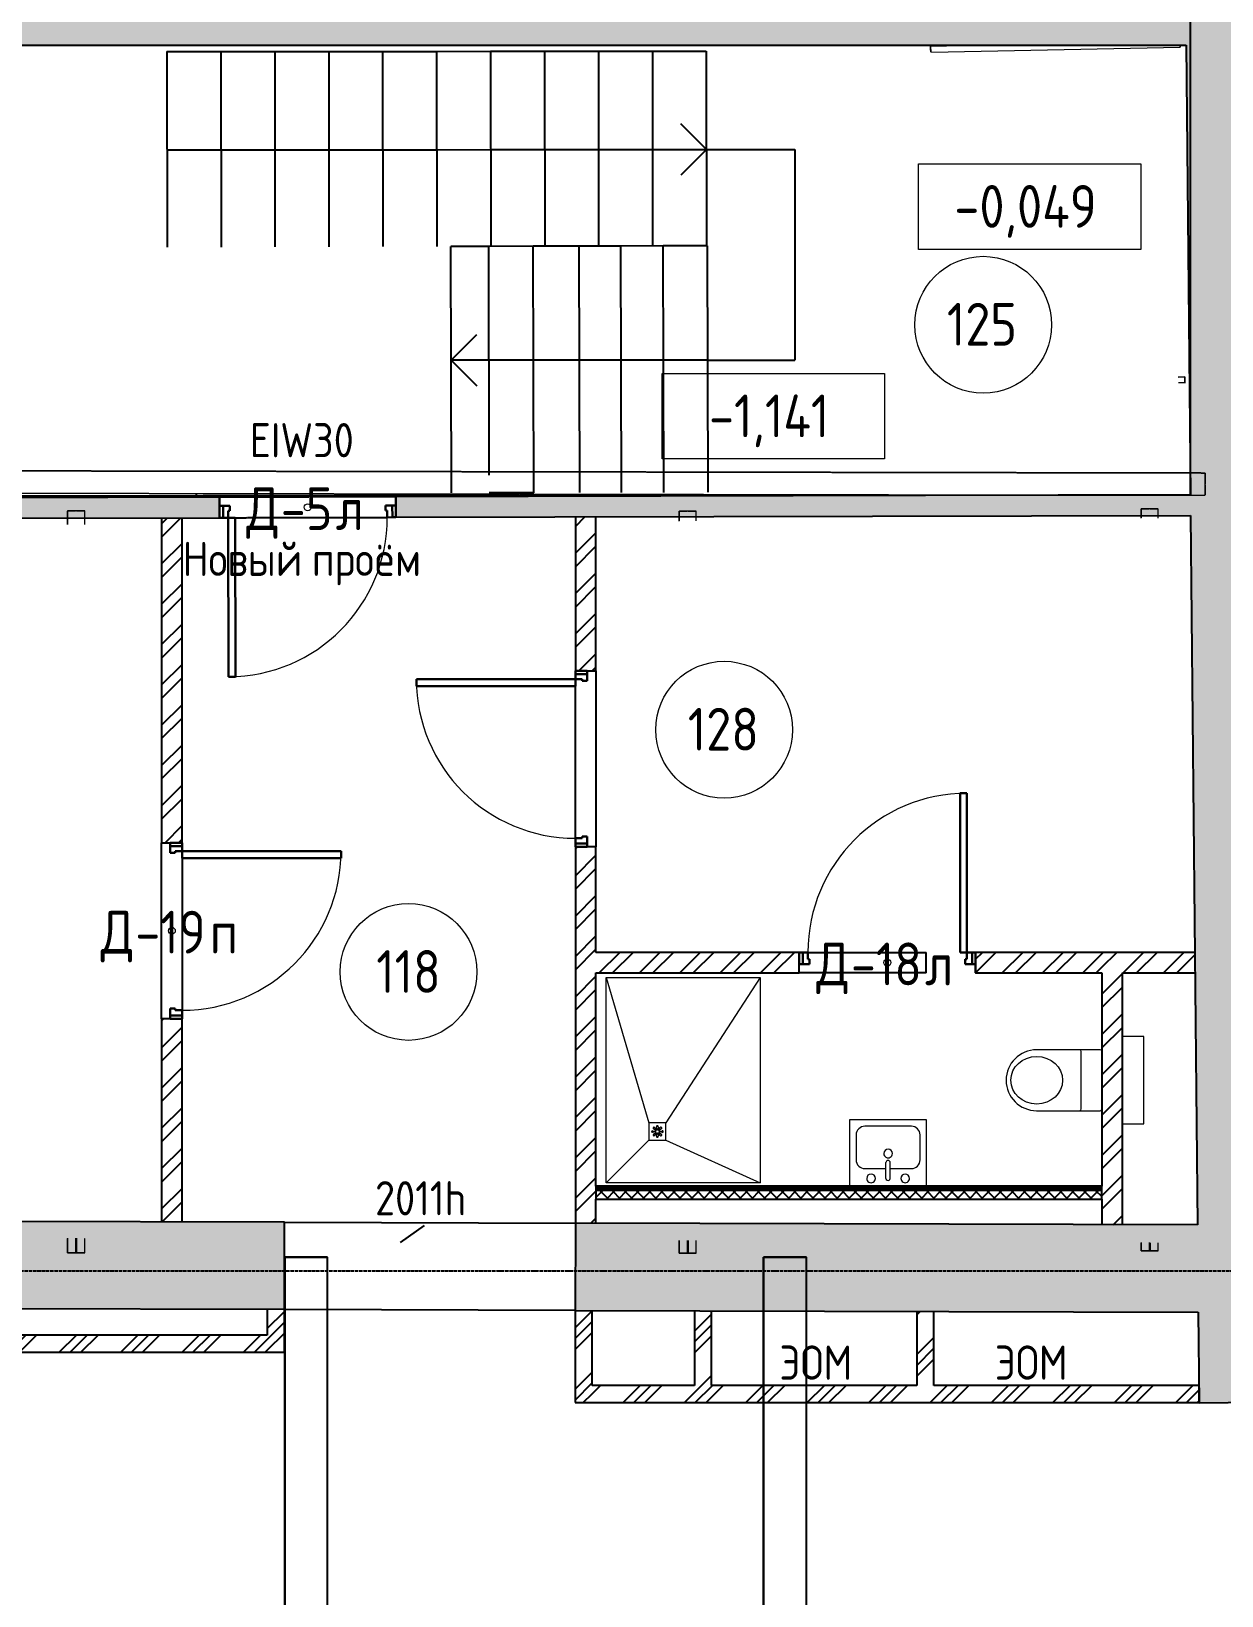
# Model space of a CAD drawing. Header units: millimetres. Extents: x -129048 to 476301, y -5853 to 215316.
# Drawn here: x 31950 to 38913, y 11356 to 20505 of the extents above; entities that cross this region are included whole.
import ezdxf

# ---------------------------------------------------------------- set-up
doc = ezdxf.new("R2010")
doc.units = ezdxf.units.MM
for name, pattern in [('ADSK_Линия сетки', [25, 20, -2.5, 0, -2.5]), ('ADSK_Сверху', [4.5, 3, -1.5]), ('ADSK_Снесено', [4.5, 3, -1.5])]:
    doc.linetypes.add(name, pattern=pattern)
for name, color, linetype, lineweight in [('Аннотация', 7, 'Continuous', 9), ('Двери', 251, 'Continuous', 18), ('Каркас', 7, 'Continuous', 18), ('Лестницы', 7, 'Continuous', 18), ('Марки дверей', 7, 'Continuous', 20), ('Марки помещений', 7, 'Continuous', 20), ('Отметки', 7, 'Continuous', 9), ('Сантехника', 251, 'Continuous', 18), ('Сантехническое оборудование', 251, 'Continuous', 9), ('Стрелки вверх', 7, 'Continuous', 18)]:
    doc.layers.add(name, color=color, linetype=linetype, lineweight=lineweight)
for name, color, linetype, lineweight, true_color in [('Линии', 7, 'Continuous', 9, 0x00a600), ('Обобщенные модели', 5, 'Continuous', 18, 0x0000ff), ('Стены внутренние', 5, 'Continuous', 18, 0x0000ff), ('Стены наружные', 1, 'ADSK_Снесено', 18, 0xff0000), ('Стены штриховка', 5, 'Continuous', 18, 0x0000ff)]:
    doc.layers.add(name, color=color, linetype=linetype, lineweight=lineweight, true_color=true_color)
doc.styles.add('GOST Common_1', font='GOST Common_0.ttf', dxfattribs={"width": 0.9, "height": 200})
doc.styles.add('GOST Common_2', font='GOST Common_0.ttf', dxfattribs={"width": 0.9, "height": 250})
pattern_1 = [(45, (0, 0), (-179.6051, 179.6051), []), (45, (63.5, 0), (0, 359.2102), []), (45, (-63.5, 0), (0, 359.2102), [])]
pattern_2 = [(45, (0, 0), (-117.8655, 117.8655), []), (45, (78.58, 0), (-117.8655, 117.8655), [])]

# ---------------------------------------------------------------- blocks, each defined once
blk = doc.blocks.new('Типовая двутавровая балка _АСТО 20-93_ Балки - 100х200мм-V3-01 План 1-го этажа маркировочный')
at = {"layer": 'Каркас', "color": 253, "linetype": 'ADSK_Сверху', "true_color": 0xaaaaaa}
for p, q in [((-2169.5, 50), (-2169.5, -50)), ((-2169.5, 50), (-2083.6, 50)), ((-2083.6, 3), (-2169.5, 3)), ((2089.5, 50), (2169.5, 50)), ((2169.5, -50), (2169.5, 50)), ((-2083.6, -3), (-2169.5, -3)), ((-2169.5, -50), (-2083.6, -50)), ((2090.1, -50), (2169.5, -50))]:
    blk.add_line(p, q, dxfattribs=at)
at = {"layer": 'Каркас', "color": 9, "linetype": 'ADSK_Сверху', "true_color": 0xb9b9b9}
for p, q in [((-2169.5, 3.4), (-2169.5, 50)), ((-2169.5, 50), (-2083.6, 50)), ((-2169.5, -50), (-2169.5, -3.4)), ((-2169.5, -50), (-2083.6, -50))]:
    blk.add_line(p, q, dxfattribs=at)
at = {"layer": 'Каркас', "color": 253, "linetype": 'ADSK_Сверху', "true_color": 0xb2b2b2}
for p, q in [((-2169.5, 50), (-2169.5, 15)), ((-2169.5, 15), (-2169.5, 50)), ((-2083.6, 50), (-2169.5, 50)), ((-2169.5, 50), (-2083.6, 50)), ((-2169.5, 3), (-2169.5, 15)), ((-2169.5, 3), (-2169.5, 15)), ((-2169.5, -3), (-2169.5, 3)), ((2169.5, 50), (2089.5, 50)), ((2169.5, 50), (2169.5, 15)), ((2169.5, 15), (2169.5, 3)), ((-2169.5, -15), (-2169.5, -3)), ((-2169.5, -15), (-2169.5, -3)), ((-2169.5, -50), (-2169.5, -15)), ((-2169.5, -15), (-2169.5, -50)), ((-2169.5, -50), (-2083.6, -50)), ((-2169.5, -50), (-2083.6, -50)), ((2090.1, -50), (2169.5, -50)), ((2169.5, -3), (2169.5, -15)), ((2169.5, -15), (2169.5, -50))]:
    blk.add_line(p, q, dxfattribs=at)
blk = doc.blocks.new('Типовая двутавровая балка _АСТО 20-93_ Балки - 100х200мм-V4-01 План 1-го этажа маркировочный')
at = {"layer": 'Каркас', "color": 253, "linetype": 'ADSK_Сверху', "true_color": 0xaaaaaa}
for p, q in [((-2169.5, 50), (-2169.5, -50)), ((-2169.5, 50), (-2096, 50)), ((-2096.2, 3), (-2169.5, 3)), ((2111.8, 50), (2169.5, 50)), ((2169.5, -50), (2169.5, 50)), ((-2096.2, -3), (-2169.5, -3)), ((-2169.5, -50), (-2096.4, -50)), ((2112.4, -50), (2169.5, -50))]:
    blk.add_line(p, q, dxfattribs=at)
at = {"layer": 'Каркас', "color": 9, "linetype": 'ADSK_Сверху', "true_color": 0xb9b9b9}
for p, q in [((-2169.5, 3.4), (-2169.5, 50)), ((-2169.5, 50), (-2096, 50)), ((-2169.5, -50), (-2169.5, -3.4)), ((-2169.5, -50), (-2096.4, -50))]:
    blk.add_line(p, q, dxfattribs=at)
at = {"layer": 'Каркас', "color": 253, "linetype": 'ADSK_Сверху', "true_color": 0xb2b2b2}
for p, q in [((-2169.5, 50), (-2169.5, 15)), ((-2169.5, 15), (-2169.5, 50)), ((-2096, 50), (-2169.5, 50)), ((-2169.5, 50), (-2096, 50)), ((-2169.5, 3), (-2169.5, 15)), ((-2169.5, 3), (-2169.5, 15)), ((-2169.5, -3), (-2169.5, 3)), ((2169.5, 50), (2111.8, 50)), ((2169.5, 50), (2169.5, 15)), ((2169.5, 15), (2169.5, 3)), ((-2169.5, -15), (-2169.5, -3)), ((-2169.5, -15), (-2169.5, -3)), ((-2169.5, -50), (-2169.5, -15)), ((-2169.5, -15), (-2169.5, -50)), ((-2169.5, -50), (-2096.4, -50)), ((-2169.5, -50), (-2096.4, -50)), ((2112.4, -50), (2169.5, -50)), ((2169.5, -3), (2169.5, -15)), ((2169.5, -15), (2169.5, -50))]:
    blk.add_line(p, q, dxfattribs=at)
blk = doc.blocks.new('Типовая двутавровая балка _АСТО 20-93_ Балки - 100х200мм-V5-01 План 1-го этажа маркировочный')
at = {"layer": 'Каркас', "color": 253, "linetype": 'ADSK_Сверху', "true_color": 0xaaaaaa}
for p, q in [((-2169.5, 50), (-2169.5, -50)), ((-2169.5, 50), (-2121.1, 50)), ((-2121.3, 3), (-2169.5, 3)), ((2114.9, 50), (2169.5, 50)), ((2169.5, -50), (2169.5, 50)), ((-2121.4, -3), (-2169.5, -3)), ((-2169.5, -50), (-2121.6, -50)), ((2115.5, -50), (2169.5, -50))]:
    blk.add_line(p, q, dxfattribs=at)
at = {"layer": 'Каркас', "color": 9, "linetype": 'ADSK_Сверху', "true_color": 0xb9b9b9}
for p, q in [((-2169.5, 3.4), (-2169.5, 50)), ((-2169.5, 50), (-2121.1, 50)), ((-2169.5, -50), (-2169.5, -3.4)), ((-2169.5, -50), (-2121.6, -50))]:
    blk.add_line(p, q, dxfattribs=at)
at = {"layer": 'Каркас', "color": 253, "linetype": 'ADSK_Сверху', "true_color": 0xb2b2b2}
for p, q in [((-2169.5, 50), (-2169.5, 15)), ((-2169.5, 15), (-2169.5, 50)), ((-2121.1, 50), (-2169.5, 50)), ((-2169.5, 50), (-2121.1, 50)), ((-2169.5, 3), (-2169.5, 15)), ((-2169.5, 3), (-2169.5, 15)), ((-2169.5, -3), (-2169.5, 3)), ((2169.5, 50), (2114.9, 50)), ((2169.5, 50), (2169.5, 15)), ((2169.5, 15), (2169.5, 3)), ((-2169.5, -15), (-2169.5, -3)), ((-2169.5, -15), (-2169.5, -3)), ((-2169.5, -50), (-2169.5, -15)), ((-2169.5, -15), (-2169.5, -50)), ((-2169.5, -50), (-2121.6, -50)), ((-2169.5, -50), (-2121.6, -50)), ((2115.5, -50), (2169.5, -50)), ((2169.5, -3), (2169.5, -15)), ((2169.5, -15), (2169.5, -50))]:
    blk.add_line(p, q, dxfattribs=at)
blk = doc.blocks.new('Типовая двутавровая балка _АСТО 20-93_ Балки - 130х360мм-840536-01 План 1-го этажа маркировочный')
at = {"layer": 'Каркас', "color": 253, "linetype": 'ADSK_Сверху', "true_color": 0xb2b2b2}
for p, q in [((3794, 67.5), (-3794, 67.5)), ((3794, 67.5), (3794, 15)), ((3794, 15), (3794, 67.5)), ((3794, 15), (3794, 3)), ((3794, 15), (3794, 12.2)), ((-3794, -62.5), (3794, -62.5)), ((3794, -3), (3794, -15)), ((3794, -15), (3794, -62.5))]:
    blk.add_line(p, q, dxfattribs=at)
at = {"layer": 'Каркас', "color": 253, "linetype": 'ADSK_Сверху', "true_color": 0xaaaaaa}
for p, q in [((-3794, 67.5), (3794, 67.5)), ((3794, -62.5), (3794, 67.5)), ((-3794, -62.5), (3794, -62.5))]:
    blk.add_line(p, q, dxfattribs=at)
at = {"layer": 'Каркас', "color": 9, "linetype": 'ADSK_Сверху', "true_color": 0xb9b9b9}
blk.add_line((3794, 67.5), (3794, 12.5), dxfattribs=at)
blk = doc.blocks.new('Типовая двутавровая балка _АСТО 20-93_ Балки - 75х140мм-790341-01 План 1-го этажа маркировочный')
at = {"layer": 'Линии', "color": 8, "lineweight": 18, "true_color": 0x808080}
for p, q in [((736.5, 3), (698.4, 3)), ((698.7, 37.5), (736.5, 37.5)), ((736.5, 37.5), (736.5, 0))]:
    blk.add_line(p, q, dxfattribs=at)
at = {"layer": 'Линии', "color": 252, "lineweight": 18, "true_color": 0x8c8c8c}
for p, q in [((736.5, 37.5), (698.7, 37.5)), ((698.7, 37.5), (736.5, 37.5)), ((736.5, 37.5), (736.5, 15)), ((736.5, 15), (736.5, 37.5)), ((736.5, 15), (736.5, 3)), ((736.5, 15), (736.5, 3)), ((736.5, 0), (736.5, 3))]:
    blk.add_line(p, q, dxfattribs=at)
at = {"layer": 'Линии', "color": 252, "lineweight": 18, "true_color": 0x979797}
for p in [(698.7, 37.5), (736.5, 3.4)]:
    blk.add_line(p, (736.5, 37.5), dxfattribs=at)
blk = doc.blocks.new('Типовая двутавровая балка _АСТО 20-93_ Балки - 75х140мм-790745-01 План 1-го этажа маркировочный')
at = {"layer": 'Линии', "color": 252, "lineweight": 18, "true_color": 0x979797}
for p, q in [((-730, 4.6), (-730, 3)), ((-730, -3), (-730, -37.4)), ((-725.2, -37.5), (730, -37.5)), ((730, -37.5), (730, -24.8))]:
    blk.add_line(p, q, dxfattribs=at)
at = {"layer": 'Линии', "color": 8, "lineweight": 18, "true_color": 0x808080}
for p, q in [((-730, -37.4), (-730, 4.6)), ((-652.2, 3), (-730, 3)), ((-354.1, -3), (-730, -3)), ((-725.2, -37.5), (730, -37.5)), ((730, -24.8), (730, -37.5))]:
    blk.add_line(p, q, dxfattribs=at)
at = {"layer": 'Линии', "color": 252, "lineweight": 18, "true_color": 0x8c8c8c}
for p, q in [((-730, 3), (-730, 3.7)), ((-730, 3), (-730, 3.7)), ((-730, 3), (-730, -3)), ((-730, -15), (-730, -3)), ((-730, -15), (-730, -3)), ((-730, -37.4), (-730, -15)), ((-730, -15), (-730, -37.4)), ((-725.2, -37.5), (730, -37.5)), ((-725.2, -37.5), (730, -37.5)), ((730, -37.5), (730, -24.8)), ((730, -24.8), (730, -37.5))]:
    blk.add_line(p, q, dxfattribs=at)
blk = doc.blocks.new('AC_Дверь_Однопольная - Д-19п 1030х2200h-2319717-01 План 1-го этажа маркировочный')
at = {"layer": 'Двери', "lineweight": 30}
for p, q in [((-465, 990), (-425, 990)), ((-465, 60), (-465, 990)), ((-425, 990), (-425, 60)), ((-515, 60), (-495, 60)), ((-515, -10), (-515, 60)), ((-495, 60), (-465, 60)), ((-495, -10), (-495, 60)), ((-495, 60), (-495, -10)), ((-425, 60), (-465, 60)), ((-465, 60), (-465, 20)), ((-465, 20), (-455, 20)), ((-455, 20), (-455, -10)), ((455, 20), (465, 20)), ((455, -10), (455, 20)), ((465, 60), (495, 60)), ((465, 20), (465, 60)), ((495, 60), (495, -10)), ((495, 60), (515, 60)), ((495, -10), (495, 60)), ((515, 60), (515, -10)), ((-495, -10), (-515, -10)), ((-455, -10), (-495, -10)), ((495, -10), (455, -10)), ((515, -10), (495, -10))]:
    blk.add_line(p, q, dxfattribs=at)
at = {"layer": 'Двери'}
blk.add_arc((-465, 60), 930, 0, 90, dxfattribs=at)
blk = doc.blocks.new('AC_Дверь_Однопольная - Д-18л 1030х2200h-2319665-01 План 1-го этажа маркировочный')
at = {"layer": 'Двери', "lineweight": 30}
for p, q in [((465, 990), (425, 990)), ((425, 990), (425, 60)), ((465, 60), (465, 990)), ((-495, 60), (-515, 60)), ((-515, 60), (-515, -10)), ((-465, 60), (-495, 60)), ((-495, 60), (-495, -10)), ((-495, -10), (-495, 60)), ((-465, 20), (-465, 60)), ((-455, 20), (-465, 20)), ((-455, -10), (-455, 20)), ((425, 60), (465, 60)), ((465, 20), (455, 20)), ((455, 20), (455, -10)), ((495, 60), (465, 60)), ((465, 60), (465, 20)), ((495, -10), (495, 60)), ((515, 60), (495, 60)), ((495, 60), (495, -10)), ((515, -10), (515, 60)), ((-515, -10), (-495, -10)), ((-495, -10), (-455, -10)), ((455, -10), (495, -10)), ((495, -10), (515, -10))]:
    blk.add_line(p, q, dxfattribs=at)
at = {"layer": 'Двери'}
blk.add_arc((465, 60), 930, 90, 180, dxfattribs=at)
blk = doc.blocks.new('AC_Дверь_Однопольная - Д-5л 1030х2200h-1983131-01 План 1-го этажа маркировочный')
at = {"layer": 'Двери', "lineweight": 30}
for p, q in [((465, 990), (425, 990)), ((425, 990), (425, 60)), ((465, 60), (465, 990)), ((-495, 60), (-515, 60)), ((-515, 60), (-515, -10)), ((-465, 60), (-495, 60)), ((-495, 60), (-495, -10)), ((-495, -10), (-495, 60)), ((-465, 20), (-465, 60)), ((-455, 20), (-465, 20)), ((-455, -10), (-455, 20)), ((425, 60), (465, 60)), ((465, 20), (455, 20)), ((455, 20), (455, -10)), ((495, 60), (465, 60)), ((465, 60), (465, 20)), ((495, -10), (495, 60)), ((515, 60), (495, 60)), ((495, 60), (495, -10)), ((515, -10), (515, 60)), ((-515, -10), (-495, -10)), ((-495, -10), (-455, -10)), ((455, -10), (495, -10)), ((495, -10), (515, -10))]:
    blk.add_line(p, q, dxfattribs=at)
at = {"layer": 'Двери'}
blk.add_arc((465, 60), 930, 90, 180, dxfattribs=at)
blk = doc.blocks.new('Туалет подвесной-Moderna R-Laufen - 000 White-2319019-01 План 1-го этажа маркировочный')
at = {"layer": 'Обобщенные модели'}
for p, q in [((-53, 441.8), (-53, 69.9)), ((303, 69.9), (303, 441.8)), ((-43.1, 180.3), (293.1, 180.3))]:
    blk.add_line(p, q, dxfattribs=at)
for centre, radius, start, end in [((125, 441.8), 178, 360, 180), ((-43.1, 190.2), 9.89, 180, 270), ((293.1, 190.2), 9.89, 270, 360), ((-43.1, 69.9), 9.89, 180, 270), ((293.1, 69.9), 9.89, 270, 360)]:
    blk.add_arc(centre, radius, start, end, dxfattribs=at)
blk.add_ellipse((125, 440.8), major_axis=(0, 151.6), ratio=0.916517, dxfattribs=at)
at = {"layer": 'Сантехника'}
for p, q in [((-130, -60), (-130, -185)), ((380, -185), (380, -60)), ((-130, -185), (380, -185))]:
    blk.add_line(p, q, dxfattribs=at)
blk = doc.blocks.new('4-slope_shower_with_drain_2858 - 1000х1200-2157423-01 План 1-го этажа маркировочный')
at = {"layer": 'Сантехническое оборудование'}
for p, q in [((-300, -300), (-300, 900)), ((-300, 900), (600, 900)), ((-300, 900), (-50, 50)), ((600, 900), (50, 50)), ((600, 900), (600, -300)), ((50, 50), (-50, 50)), ((-50, 50), (-50, -50)), ((-27.9, 4.9), (-11, 1.9)), ((-9.2, 6.4), (-23.2, 16.3)), ((-16.3, 23.2), (-6.4, 9.2)), ((-1.9, 11), (-4.9, 27.9)), ((4.9, 27.9), (1.9, 11)), ((6.4, 9.2), (16.3, 23.2)), ((23.2, 16.3), (9.2, 6.4)), ((11, 1.9), (27.9, 4.9)), ((50, -50), (50, 50)), ((-300, -300), (-50, -50)), ((-50, -50), (50, -50)), ((-11, -1.9), (-27.9, -4.9)), ((-23.2, -16.3), (-9.2, -6.4)), ((-6.4, -9.2), (-16.3, -23.2)), ((-4.9, -27.9), (-1.9, -11)), ((1.9, -11), (4.9, -27.9)), ((16.3, -23.2), (6.4, -9.2)), ((9.2, -6.4), (23.2, -16.3)), ((27.9, -4.9), (11, -1.9)), ((50, -50), (600, -300)), ((600, -300), (-300, -300))]:
    blk.add_line(p, q, dxfattribs=at)
for centre, radius, start, end in [((-28.8, 0), 5, 80, 280), ((-20.4, 20.4), 5, 35, 235), ((-12, 0), 2.19, 297.42591, 62.57409), ((-12, 0), 2.19, 6.95268, 62.57409), ((-8.5, 8.5), 2.19, 252.42591, 17.57409), ((-8.5, 8.5), 2.19, 252.42591, 294.14197), ((-8.5, 8.5), 2.19, 335.85803, 17.57409), ((0, 28.8), 5, 350, 190), ((0, 12), 2.19, 207.42591, 332.57409), ((0, 12), 2.19, 207.42591, 332.57409), ((8.5, 8.5), 2.19, 162.42591, 287.57409), ((8.5, 8.5), 2.19, 162.42591, 204.14197), ((8.5, 8.5), 2.19, 231.95268, 287.57409), ((12, 0), 2.19, 117.42591, 242.57409), ((12, 0), 2.19, 117.42591, 173.04732), ((20.4, 20.4), 5, 305, 145), ((28.8, 0), 5, 260, 100), ((-20.4, -20.4), 5, 125, 325), ((-12, 0), 2.19, 297.42591, 353.04732), ((-8.5, -8.5), 2.19, 342.42591, 107.57409), ((-8.5, -8.5), 2.19, 65.85803, 107.57409), ((-8.5, -8.5), 2.19, 342.42591, 38.04732), ((0, -28.8), 5, 170, 10), ((0, -12), 2.19, 27.42591, 152.57409), ((0, -12), 2.19, 27.42591, 152.57409), ((8.5, -8.5), 2.19, 72.42591, 197.57409), ((8.5, -8.5), 2.19, 155.85803, 197.57409), ((8.5, -8.5), 2.19, 72.42591, 114.14197), ((12, 0), 2.19, 186.95268, 242.57409), ((20.4, -20.4), 5, 215, 55)]:
    blk.add_arc(centre, radius, start, end, dxfattribs=at)
blk = doc.blocks.new('AC_Дверь_Однопольная - Д-19л 1030х2200h-2319549-01 План 1-го этажа маркировочный')
at = {"layer": 'Двери', "lineweight": 30}
for p, q in [((465, 990), (425, 990)), ((425, 990), (425, 60)), ((465, 60), (465, 990)), ((-495, 60), (-515, 60)), ((-515, 60), (-515, -10)), ((-465, 60), (-495, 60)), ((-495, 60), (-495, -10)), ((-495, -10), (-495, 60)), ((-465, 20), (-465, 60)), ((-455, 20), (-465, 20)), ((-455, -10), (-455, 20)), ((425, 60), (465, 60)), ((465, 20), (455, 20)), ((455, 20), (455, -10)), ((495, 60), (465, 60)), ((465, 60), (465, 20)), ((495, -10), (495, 60)), ((515, 60), (495, 60)), ((495, 60), (495, -10)), ((515, -10), (515, 60)), ((-515, -10), (-495, -10)), ((-495, -10), (-455, -10)), ((455, -10), (495, -10)), ((495, -10), (515, -10))]:
    blk.add_line(p, q, dxfattribs=at)
at = {"layer": 'Двери'}
blk.add_arc((465, 60), 930, 90, 180, dxfattribs=at)
blk = doc.blocks.new('ADSK_Марка_Помещение_ОдноЗначение - Номер-247393-01 План 1-го этажа маркировочный')
at = {"layer": 'Марки помещений'}
blk.add_circle((0, 0), 4, dxfattribs=at)
blk = doc.blocks.new('ADSK_Марка_Дверь - Марка типа и комментарии-2020407-01 План 1-го этажа маркировочный')
at = {"layer": 'Марки дверей', "lineweight": 9}
blk.add_circle((0, 0), 0.2, dxfattribs=at)
blk = doc.blocks.new('Высотные отметки - Рамка-5093-01 План 1-го этажа маркировочный')
at = {"layer": 'Аннотация', "lineweight": 20}
for p, q in [((-6.5, 0), (-6.5, 5)), ((-6.5, 5), (6.5, 5)), ((6.5, 5), (6.5, 0)), ((6.5, 0), (-6.5, 0))]:
    blk.add_line(p, q, dxfattribs=at)
blk = doc.blocks.new('Кухонная мойка-Одиночная - 450 x 400 мм-1905995-01 План 1-го этажа маркировочный')
at = {"layer": 'Сантехника'}
for p, q in [((240.7, 202.3), (-209.3, 202.3)), ((-209.3, 202.3), (-209.3, -197.7)), ((240.7, -197.7), (240.7, 202.3)), ((3, 145.2), (3, 53.1)), ((28.4, 145.2), (28.4, 53.1)), ((-171.2, 37.2), (-171.2, -108.8)), ((3, 88), (-120.4, 88)), ((151.8, 88), (28.4, 88)), ((202.6, -108.8), (202.6, 37.2)), ((-120.4, -159.6), (151.8, -159.6)), ((-209.3, -197.7), (240.7, -197.7))]:
    blk.add_line(p, q, dxfattribs=at)
for centre, radius, start, end in [((-84.3, 145.2), 25.4, 360, 180), ((-84.3, 145.2), 25.4, 180, 360), ((15.7, 145.2), 12.7, 360, 180), ((115.7, 145.2), 25.4, 360, 180), ((115.7, 145.2), 25.4, 180, 360), ((-120.4, 37.2), 50.8, 90, 180), ((15.7, 0), 25.4, 360, 180), ((15.7, 0), 25.4, 180, 0), ((15.7, 53.1), 12.7, 180, 0), ((151.8, 37.2), 50.8, 360, 90), ((-120.4, -108.8), 50.8, 180, 270), ((151.8, -108.8), 50.8, 270, 0)]:
    blk.add_arc(centre, radius, start, end, dxfattribs=at)

msp = doc.modelspace()

# ---------------------------------------------------------------- hatches: boundary and pattern name
at = {"layer": 'Стены внутренние', "lineweight": 25, "true_color": 0x636466}
for points in [[(38780.551, 12484.278), (39290.527, 12489.168), (39214.538, 20424.059), (38704.515, 20424.059), (38780.517, 12487.829)], [(33079.611, 13030.933), (33081.079, 13540.931), (16805.213, 13587.784), (16803.745, 13077.786), (32259.563, 13033.293)], [(38775.473, 13014.536), (38770.588, 13524.552), (35256.401, 13534.669), (35254.933, 13024.671), (38730.853, 13014.665)]]:
    msp.add_hatch(color=251, dxfattribs=at).paths.add_polyline_path(points)
h = msp.add_hatch(color=251, dxfattribs=at)
h.paths.add_polyline_path([(31352.497, 17656.341), (33051.924, 17660.363), (33051.64, 17780.362), (31352.355, 17776.341), (31352.448, 17676.959)])
h.paths.add_polyline_path([(34081.921, 17662.8), (38730.853, 17673.801), (38729.704, 17793.798), (34081.637, 17782.8), (34081.755, 17732.8)])
h = msp.add_hatch(dxfattribs=at)
h.set_pattern_fill('FP_2', color=251, style=0, pattern_type=2)
h.set_pattern_definition(pattern_2)
h.paths.add_polyline_path([(32832.372, 13541.647), (32832.372, 14729.843), (32712.372, 14729.843), (32712.372, 13541.992)])
h.paths.add_polyline_path([(32832.372, 15759.843), (32832.372, 17659.843), (32712.372, 17659.559), (32712.372, 15759.843), (32762.372, 15759.843)])
h = msp.add_hatch(dxfattribs=at)
h.set_pattern_fill('FP_2', color=251, style=0, pattern_type=2)
h.set_pattern_definition(pattern_2)
h.paths.add_polyline_path([(35252.372, 13534.68), (35252.372, 15735.57), (35132.372, 15735.57), (35132.372, 13535.026), (35230.517, 13534.743)])
h.paths.add_polyline_path([(35132.372, 16765.57), (35252.372, 16765.57), (35252.372, 17665.57), (35132.372, 17665.286), (35132.372, 16924.197)])
h = msp.add_hatch(dxfattribs=at)
h.set_pattern_fill('FP_2', color=251, style=0, pattern_type=2)
h.set_pattern_definition(pattern_2)
h.paths.add_polyline_path([(37472.372, 14998.768), (38211.73, 14998.768), (38211.73, 15118.768), (37472.372, 15118.768), (37472.372, 15048.768)])
h.paths.add_polyline_path([(35562.372, 14998.768), (36442.372, 14998.768), (36442.372, 15118.768), (35252.372, 15118.768), (35252.372, 14998.768), (35312.372, 14998.768)])
h = msp.add_hatch(dxfattribs=at)
h.set_pattern_fill('FP_2', color=251, style=0, pattern_type=2)
h.set_pattern_definition(pattern_2)
h.paths.add_polyline_path([(38331.73, 14998.768), (38756.471, 14998.768), (38755.321, 15118.768), (38211.73, 15118.768), (38211.73, 14998.768)])
h = msp.add_hatch(dxfattribs=at)
h.set_pattern_fill('FP_2', color=251, style=0, pattern_type=2)
h.set_pattern_definition(pattern_2)
h.paths.add_polyline_path([(38331.73, 13525.816), (38331.73, 14998.768), (38211.73, 14998.768), (38211.73, 13526.161)])
h = msp.add_hatch(dxfattribs=at)
h.set_pattern_fill('FP_4', color=251, style=0, pattern_type=2)
h.set_pattern_definition([(45, (0, 0), (-35.35534, 35.35534), []), (135, (0, 0), (-35.35534, -35.35534), [])])
h.paths.add_polyline_path([(36161.131, 13676.161), (38211.73, 13676.161), (38211.73, 13726.161), (35252.372, 13726.161), (35252.372, 13676.161), (35662.372, 13676.161)])
h = msp.add_hatch(color=251, dxfattribs=at)
h.paths.add_polyline_path([(35254.933, 13024.671), (35256.401, 13534.669), (35132.372, 13535.026), (35130.517, 13025.029), (35252.372, 13024.678)])
h.paths.add_polyline_path([(35254.933, 13024.671), (35254.933, 13024.741), (35254.933, 13534.669)])
h.paths.add_polyline_path([(33430.385, 13029.923), (33430.385, 13539.925), (33081.079, 13540.931), (33079.611, 13030.933), (33330.385, 13030.211)])
h = msp.add_hatch(dxfattribs=at)
h.set_pattern_fill('FP_3', color=251, style=0, pattern_type=2)
h.set_pattern_definition(pattern_1)
h.paths.add_polyline_path([(33330.385, 12779.925), (33430.385, 12779.925), (33430.385, 13029.923), (33330.385, 13029.923), (33330.385, 12879.925)])
h = msp.add_hatch(dxfattribs=at)
h.set_pattern_fill('FP_3', color=251, style=0, pattern_type=2)
h.set_pattern_definition(pattern_1)
h.paths.add_polyline_path([(35130.517, 12485.235), (35230.517, 12485.235), (35230.517, 13024.741), (35130.517, 13024.741), (35130.517, 12585.235)])
h = msp.add_hatch(dxfattribs=at)
h.set_pattern_fill('FP_3', color=251, style=0, pattern_type=2)
h.set_pattern_definition(pattern_1)
h.paths.add_polyline_path([(35929.574, 12585.235), (35929.574, 13022.729), (35829.574, 13023.016), (35829.574, 12585.235)])
h = msp.add_hatch(dxfattribs=at)
h.set_pattern_fill('FP_3', color=251, style=0, pattern_type=2)
h.set_pattern_definition(pattern_1)
h.paths.add_polyline_path([(37198.013, 12585.235), (37229.574, 12585.235), (37229.574, 13018.986), (37129.574, 13019.274), (37129.574, 12585.235), (37162.437, 12585.235)])
h = msp.add_hatch(dxfattribs=at)
h.set_pattern_fill('FP_3', color=251, style=0, pattern_type=2)
h.set_pattern_definition(pattern_1)
h.paths.add_polyline_path([(32259.563, 12779.925), (33330.385, 12779.925), (33330.385, 12879.925), (16570.071, 12879.925), (16570.071, 12779.925), (32004.573, 12779.925)])
h = msp.add_hatch(dxfattribs=at)
h.set_pattern_fill('FP_3', color=251, style=0, pattern_type=2)
h.set_pattern_definition(pattern_1)
h.paths.add_polyline_path([(35230.517, 12485.235), (38780.517, 12485.235), (38779.584, 12585.235), (35230.517, 12585.235)])
at = {"layer": 'Стены наружные', "linetype": 'Continuous', "lineweight": 25, "true_color": 0x636466}
h = msp.add_hatch(color=251, dxfattribs=at)
h.paths.add_polyline_path([(46339.852, 20424.059), (46543.212, 20424.059), (46543.212, 20934.059), (45391.977, 20934.059), (45391.977, 20424.059), (45636.37, 20424.059)])
h.paths.add_polyline_path([(42686.552, 20424.059), (43576.977, 20424.059), (43576.977, 20934.059), (41597.582, 20934.059), (41597.582, 20424.059), (42515.943, 20424.623), (42630.339, 20425.478), (42630.349, 20424.059)])
h.paths.add_polyline_path([(39192.848, 20424.059), (39867.582, 20424.059), (39867.582, 20934.059), (30807.016, 20934.059), (30807.016, 20424.059), (38947.966, 20424.059)])

# ---------------------------------------------------------------- linework, layer by layer
at = {"linetype": 'ADSK_Линия сетки', "lineweight": 25}
msp.add_line((-11086.225, 13256.788), (57141.718, 13256.788), dxfattribs=at)
at = {"color": 251, "lineweight": 25, "true_color": 0x636466}
msp.add_lwpolyline([(11305.236, 20918.632), (11305.236, 17842.184), (18515.92, 17781.121), (38729.704, 17793.798), (38729.704, 20934.059), (31317.016, 20934.059), (31317.016, 43525.127), (18455.835, 43525.127), (18455.835, 20918.632), (11305.236, 20918.632)], dxfattribs=at)
at = {"layer": 'Аннотация', "color": 251, "lineweight": 25, "true_color": 0x636466}
msp.add_line((34109.082, 13421.663), (34249.481, 13521.113), dxfattribs=at)
at = {"layer": 'Каркас', "color": 251, "linetype": 'ADSK_Сверху', "lineweight": 25, "true_color": 0x636466}
for p, q in [((33433.479, 13335.571), (33683.479, 13335.571)), ((33683.479, 13335.571), (33433.479, 13335.571)), ((33433.479, 13335.571), (33433.479, 8926.997)), ((33433.479, 8926.997), (33433.479, 13335.571)), ((33683.479, 8926.997), (33683.479, 13335.571)), ((33683.479, 8926.997), (33683.479, 13335.571)), ((36233.479, 13335.571), (36483.479, 13335.571)), ((36483.479, 13335.571), (36233.479, 13335.571)), ((36233.479, 13335.571), (36233.479, 8926.997)), ((36233.479, 8926.997), (36233.479, 13335.571)), ((36483.479, 8926.997), (36483.479, 13335.571)), ((36483.479, 8926.997), (36483.479, 13335.571))]:
    msp.add_line(p, q, dxfattribs=at)
at = {"layer": 'Лестницы', "color": 251, "lineweight": 25, "true_color": 0x636466}
for p, q in [((32743.327, 20385.979), (33058.827, 20386.306)), ((32743.327, 20385.979), (33058.827, 20386.306)), ((32743.327, 20385.979), (32744.51, 19242.799)), ((32743.327, 20385.979), (32744.51, 19242.799)), ((32743.327, 20385.979), (32744.51, 19242.799)), ((32743.327, 20385.979), (32744.51, 19242.799)), ((33058.827, 20386.306), (33374.327, 20386.632)), ((33058.827, 20386.306), (33374.327, 20386.632)), ((33058.827, 20386.306), (33060.009, 19243.547)), ((33058.827, 20386.306), (33060.009, 19243.547)), ((33058.827, 20386.306), (33060.009, 19243.547)), ((33058.827, 20386.306), (33060.009, 19243.547)), ((33374.327, 20386.632), (33689.827, 20386.959)), ((33374.327, 20386.632), (33689.827, 20386.959)), ((33374.327, 20386.632), (33375.509, 19244.296)), ((33374.327, 20386.632), (33375.509, 19244.296)), ((33374.327, 20386.632), (33375.509, 19244.296)), ((33374.327, 20386.632), (33375.509, 19244.296)), ((33689.827, 20386.959), (34005.326, 20387.285)), ((33689.827, 20386.959), (34005.326, 20387.285)), ((33689.827, 20386.959), (33691.008, 19245.044)), ((33689.827, 20386.959), (33691.008, 19245.044)), ((33689.827, 20386.959), (33691.008, 19245.044)), ((33689.827, 20386.959), (33691.008, 19245.044)), ((34005.326, 20387.285), (34320.826, 20387.612)), ((34005.326, 20387.285), (34320.826, 20387.612)), ((34005.326, 20387.285), (34006.508, 19245.792)), ((34005.326, 20387.285), (34006.508, 19245.792)), ((34005.326, 20387.285), (34006.508, 19245.792)), ((34005.326, 20387.285), (34006.508, 19245.792)), ((34320.826, 20387.612), (34636.326, 20387.938)), ((34320.826, 20387.612), (34636.326, 20387.938)), ((34320.826, 20387.612), (34322.007, 19246.54)), ((34320.826, 20387.612), (34322.007, 19246.54)), ((34320.826, 20387.612), (34322.007, 19246.54)), ((34320.826, 20387.612), (34322.007, 19246.54)), ((34636.326, 20387.938), (34951.826, 20388.265)), ((34636.326, 20387.938), (34951.826, 20388.265)), ((34636.326, 20387.938), (34637.506, 19247.288)), ((34636.326, 20387.938), (34637.506, 19247.288)), ((34636.326, 20387.938), (34637.506, 19247.288)), ((34636.326, 20387.938), (34637.506, 19247.288)), ((34951.826, 20388.265), (35267.326, 20388.591)), ((34951.826, 20388.265), (35267.326, 20388.591)), ((34951.826, 20388.265), (34953.006, 19248.037)), ((34951.826, 20388.265), (34953.006, 19248.037)), ((34951.826, 20388.265), (34953.006, 19248.037)), ((34951.826, 20388.265), (34953.006, 19248.037)), ((35267.326, 20388.591), (35582.826, 20388.918)), ((35267.326, 20388.591), (35582.826, 20388.918)), ((35267.326, 20388.591), (35268.505, 19248.785)), ((35267.326, 20388.591), (35268.505, 19248.785)), ((35267.326, 20388.591), (35268.505, 19248.785)), ((35267.326, 20388.591), (35268.505, 19248.785)), ((35582.826, 20388.918), (35898.19, 20389.244)), ((35582.826, 20388.918), (35898.19, 20389.244)), ((35582.826, 20388.918), (35584.005, 19249.533)), ((35582.826, 20388.918), (35584.005, 19249.533)), ((35582.826, 20388.918), (35584.005, 19249.533)), ((35582.826, 20388.918), (35584.005, 19249.533)), ((35898.325, 20389.244), (35899.504, 19250.281)), ((35898.325, 20389.244), (35899.504, 19250.281)), ((34625.423, 19247.26), (34404.182, 19246.735)), ((34407.6, 17805.571), (34404.182, 19246.735)), ((34885.426, 19247.876), (34625.423, 19247.26)), ((34628.596, 17909.218), (34625.423, 19247.26)), ((34628.596, 17909.218), (34625.423, 19247.26)), ((35155.021, 19248.516), (34885.426, 19247.876)), ((34888.844, 17806.71), (34885.426, 19247.876)), ((34888.844, 17806.71), (34885.426, 19247.876)), ((35398.43, 19249.093), (35155.021, 19248.516)), ((35158.439, 17807.348), (35155.021, 19248.516)), ((35158.439, 17807.348), (35155.021, 19248.516)), ((35646.436, 19249.681), (35398.43, 19249.093)), ((35401.848, 17807.924), (35398.43, 19249.093)), ((35401.848, 17807.924), (35398.43, 19249.093)), ((35905.456, 19250.295), (35646.436, 19249.681)), ((35649.854, 17808.511), (35646.436, 19249.681)), ((35649.854, 17808.511), (35646.436, 19249.681)), ((35908.874, 17809.124), (35905.456, 19250.295)), ((35908.874, 17809.124), (35905.456, 19250.295)), ((34888.844, 17806.71), (34628.841, 17806.095))]:
    msp.add_line(p, q, dxfattribs=at)
at = {"layer": 'Линии', "color": 251, "lineweight": 25, "true_color": 0x636466}
for p, q in [((35898.92, 19814.244), (36416.957, 19814.244)), ((36416.957, 19814.244), (36416.957, 18582.164)), ((35907.041, 18582.164), (36416.957, 18582.164)), ((32916.277, 17780.042), (32916.491, 17802.043))]:
    msp.add_line(p, q, dxfattribs=at)
at = {"layer": 'Стены внутренние', "color": 251, "lineweight": 25, "true_color": 0x636466}
for p, q in [((38704.515, 20424.059), (38729.704, 17793.798)), ((33051.64, 17780.362), (31352.213, 17776.341)), ((33051.758, 17730.363), (33051.64, 17780.362)), ((38729.704, 17793.798), (34081.637, 17782.8)), ((34081.637, 17782.8), (34081.755, 17732.8)), ((31352.497, 17656.341), (33051.924, 17660.363)), ((32712.372, 17659.559), (32712.372, 15759.843)), ((32832.372, 15759.843), (32832.372, 17659.843)), ((34081.921, 17662.8), (38730.853, 17673.801)), ((35132.372, 17665.286), (35132.372, 16765.57)), ((35252.372, 16765.57), (35252.372, 17665.57)), ((38730.853, 17673.801), (38770.588, 13524.552)), ((35202.372, 16765.57), (35252.372, 16765.57)), ((35252.372, 16765.57), (35252.372, 15735.57)), ((35132.372, 15785.57), (35132.372, 16675.57)), ((32712.372, 15759.843), (32762.372, 15759.843)), ((32712.372, 14729.843), (32712.372, 15759.843)), ((32832.372, 15669.843), (32832.372, 14779.843)), ((35132.372, 15735.57), (35132.372, 13535.026)), ((35252.372, 15735.57), (35202.372, 15735.57)), ((35252.372, 15118.768), (35252.372, 15735.57)), ((36442.372, 15118.768), (35252.372, 15118.768)), ((36492.372, 15118.768), (37183.859, 15118.768)), ((37184.709, 14998.768), (37183.859, 15118.768)), ((38755.321, 15118.768), (37472.372, 15118.768)), ((36442.372, 14998.768), (36442.372, 15048.768)), ((37471.24, 15048.768), (37471.24, 14998.768)), ((37472.372, 15048.768), (37472.372, 14998.768)), ((35252.372, 14998.768), (36442.372, 14998.768)), ((35252.372, 13751.161), (35252.372, 14998.768)), ((37184.709, 14998.768), (36442.372, 14998.768)), ((37472.372, 14998.768), (37471.24, 14998.768)), ((37472.372, 14998.768), (38211.73, 14998.768)), ((38211.73, 14998.768), (38211.73, 13751.161)), ((38331.73, 14998.768), (38756.471, 14998.768)), ((38331.73, 13525.816), (38331.73, 14998.768)), ((32712.372, 14729.843), (32712.372, 13541.992)), ((32762.372, 14729.843), (32712.372, 14729.843)), ((32832.372, 13541.647), (32832.372, 14729.843)), ((38211.73, 13751.161), (35252.372, 13751.161)), ((35252.372, 13676.161), (38211.73, 13676.161)), ((35252.372, 13534.68), (35252.372, 13676.161)), ((38211.73, 13676.161), (38211.73, 13526.161)), ((33430.385, 13539.925), (28195.793, 13554.994)), ((33430.385, 13029.923), (33430.385, 13539.925)), ((33430.385, 13539.925), (35132.372, 13535.026)), ((35132.372, 13535.026), (35130.517, 13025.029)), ((38770.588, 13524.552), (35132.372, 13535.026)), ((33430.385, 13029.923), (16570.071, 13078.459)), ((33330.385, 13030.211), (33330.385, 12879.925)), ((35130.517, 13025.029), (33430.385, 13029.923)), ((33430.385, 12779.925), (33430.385, 13029.923)), ((35130.517, 13025.029), (38775.473, 13014.536)), ((35130.517, 13025.029), (35130.517, 12485.235)), ((35230.517, 12585.235), (35230.517, 13024.741)), ((35829.574, 13023.016), (35829.574, 12585.235)), ((35929.574, 12585.235), (35929.574, 13022.729)), ((37129.574, 13019.274), (37129.574, 12585.235)), ((37229.574, 12585.235), (37229.574, 13018.986)), ((38775.473, 13014.536), (38780.551, 12484.278)), ((33330.385, 12879.925), (16670.071, 12879.925)), ((16570.071, 12779.925), (33430.385, 12779.925)), ((35829.574, 12585.235), (35230.517, 12585.235)), ((37129.574, 12585.235), (35929.574, 12585.235)), ((38780.517, 12585.235), (37229.574, 12585.235)), ((38780.517, 12485.235), (38780.517, 12585.235)), ((35130.517, 12485.235), (38780.517, 12485.235)), ((38780.551, 12484.278), (39710.259, 12493.191))]:
    msp.add_line(p, q, dxfattribs=at)
at = {"layer": 'Стены внутренние', "color": 251, "linetype": 'ADSK_Снесено', "lineweight": 25, "true_color": 0x636466}
for p, q in [((34081.637, 17782.8), (33051.64, 17780.362)), ((33051.64, 17780.362), (33051.758, 17730.363)), ((34081.755, 17732.8), (34081.637, 17782.8)), ((33141.924, 17660.576), (34031.921, 17662.682))]:
    msp.add_line(p, q, dxfattribs=at)
at = {"layer": 'Стены наружные', "color": 251, "linetype": 'Continuous', "lineweight": 25, "true_color": 0x636466}
msp.add_line((30807.016, 20424.059), (38704.515, 20424.059), dxfattribs=at)
at = {"layer": 'Стены штриховка', "color": 251, "lineweight": 25, "true_color": 0x636466}
for p, q in [((35252.372, 13751.161), (35252.372, 13676.161)), ((38211.73, 13739.161), (35252.372, 13739.161)), ((38211.73, 13727.161), (35252.372, 13727.161)), ((38211.73, 13726.161), (35252.372, 13726.161)), ((38211.73, 13676.161), (38211.73, 13751.161))]:
    msp.add_line(p, q, dxfattribs=at)
at = {"layer": 'Стрелки вверх', "color": 251, "lineweight": 25, "true_color": 0x636466}
for p, q in [((35898.92, 19814.244), (35748.765, 19964.089)), ((32743.922, 19810.98), (33059.422, 19811.306)), ((33059.422, 19811.306), (33374.922, 19811.633)), ((33374.922, 19811.633), (33690.422, 19811.959)), ((33690.422, 19811.959), (34005.921, 19812.286)), ((34005.921, 19812.286), (34321.421, 19812.612)), ((34321.421, 19812.612), (34636.921, 19812.938)), ((34636.921, 19812.938), (34952.421, 19813.265)), ((34952.421, 19813.265), (35267.921, 19813.591)), ((35267.921, 19813.591), (35583.421, 19813.918)), ((35583.421, 19813.918), (35898.92, 19814.244)), ((35898.92, 19814.244), (35749.076, 19664.089)), ((34405.758, 18582.164), (34555.758, 18732.164)), ((34627, 18582.164), (34405.758, 18582.164)), ((34405.758, 18582.164), (34555.758, 18432.164)), ((34887.005, 18582.164), (34627, 18582.164)), ((35156.601, 18582.164), (34887.005, 18582.164)), ((35400.012, 18582.164), (35156.601, 18582.164)), ((35648.019, 18582.164), (35400.012, 18582.164)), ((35907.041, 18582.164), (35648.019, 18582.164))]:
    msp.add_line(p, q, dxfattribs=at)

# ---------------------------------------------------------------- block references
at = {"layer": 'Двери', "color": 251, "lineweight": 25, "true_color": 0x636466}
for name, p, rotation in [('AC_Дверь_Однопольная - Д-5л 1030х2200h-1983131-01 План 1-го этажа маркировочный', (33566.78, 17721.581), 180.1355789696468), ('AC_Дверь_Однопольная - Д-19л 1030х2200h-2319549-01 План 1-го этажа маркировочный', (35192.372, 16250.57), 89.99999999999982), ('AC_Дверь_Однопольная - Д-19п 1030х2200h-2319717-01 План 1-го этажа маркировочный', (32772.372, 15244.843), 269.9999999999999)]:
    msp.add_blockref(name, p, dxfattribs=dict(at, rotation=rotation))
msp.add_blockref('AC_Дверь_Однопольная - Д-18л 1030х2200h-2319665-01 План 1-го этажа маркировочный', (36957.372, 15058.768), dxfattribs=at)
at = {"layer": 'Каркас', "color": 251, "linetype": 'ADSK_Сверху', "lineweight": 25, "true_color": 0x636466}
for name, p, rotation in [('Типовая двутавровая балка _АСТО 20-93_ Балки - 130х360мм-840536-01 План 1-го этажа маркировочный', (35022.212, 17861.248), 359.8967694927819), ('Типовая двутавровая балка _АСТО 20-93_ Балки - 100х200мм-V3-01 План 1-го этажа маркировочный', (32212.438, 15530.464), 89.99999999999993), ('Типовая двутавровая балка _АСТО 20-93_ Балки - 100х200мм-V4-01 План 1-го этажа маркировочный', (35788.926, 15529.377), 89.99999999999993), ('Типовая двутавровая балка _АСТО 20-93_ Балки - 100х200мм-V5-01 План 1-го этажа маркировочный', (38492.064, 15542.275), 89.99999999999993)]:
    msp.add_blockref(name, p, dxfattribs=dict(at, rotation=rotation))
at = {"layer": 'Линии', "color": 251, "lineweight": 25, "true_color": 0x636466, "rotation": 1.152966954664899}
for name, p in [('Типовая двутавровая балка _АСТО 20-93_ Балки - 75х140мм-790745-01 План 1-го этажа маркировочный', (37939.847, 20434.183)), ('Типовая двутавровая балка _АСТО 20-93_ Балки - 75х140мм-790341-01 План 1-го этажа маркировочный', (37961.061, 18431.757))]:
    msp.add_blockref(name, p, dxfattribs=at)
at = {"layer": 'Марки дверей', "color": 251, "lineweight": 25, "true_color": 0x636466, "xscale": 99.99999999999993, "yscale": 99.99999999999993, "zscale": 99.99999999999993}
for p in [(33566.78, 17721.581), (32772.372, 15244.843), (36957.372, 15058.768)]:
    msp.add_blockref('ADSK_Марка_Дверь - Марка типа и комментарии-2020407-01 План 1-го этажа маркировочный', p, dxfattribs=at)
at = {"layer": 'Марки помещений', "color": 251, "lineweight": 25, "true_color": 0x636466, "xscale": 99.99999999999993, "yscale": 99.99999999999993, "zscale": 99.99999999999993}
for p in [(37517.885, 18789.066), (36002.446, 16420.835), (34156.726, 15004.097)]:
    msp.add_blockref('ADSK_Марка_Помещение_ОдноЗначение - Номер-247393-01 План 1-го этажа маркировочный', p, dxfattribs=at)
at = {"layer": 'Отметки', "color": 251, "lineweight": 25, "true_color": 0x636466, "xscale": 99.99999999999993, "yscale": 99.99999999999993, "zscale": 99.99999999999993}
for p in [(37789.301, 19229.401), (36290.394, 18004.173)]:
    msp.add_blockref('Высотные отметки - Рамка-5093-01 План 1-го этажа маркировочный', p, dxfattribs=at)
at = {"layer": 'Сантехника', "color": 251, "lineweight": 25, "true_color": 0x636466}
for name, p, rotation in [('Туалет подвесной-Moderna R-Laufen - 000 White-2319019-01 План 1-го этажа маркировочный', (38271.73, 14245.768), 89.99999999999982), ('Кухонная мойка-Одиночная - 450 x 400 мм-1905995-01 План 1-го этажа маркировочный', (36977.352, 13942.082), 180)]:
    msp.add_blockref(name, p, dxfattribs=dict(at, rotation=rotation))
at = {"layer": 'Сантехническое оборудование', "color": 251, "lineweight": 25, "true_color": 0x636466}
msp.add_blockref('4-slope_shower_with_drain_2858 - 1000х1200-2157423-01 План 1-го этажа маркировочный', (35612.372, 14070.768), dxfattribs=at)

# ---------------------------------------------------------------- texts
at = {"layer": 'Аннотация', "color": 251, "lineweight": 25, "true_color": 0x636466, "char_height": 200, "attachment_point": 1, "style": 'GOST Common_1'}
for s, insert, width in [('2011h', (33960.581, 13780.686), 692.658), ('ЭОМ', (36325.924, 12819.473), 555.56944), ('ЭОМ', (37585.924, 12819.473), 555.56944)]:
    msp.add_mtext(s, dxfattribs=dict(at, insert=insert, width=width))
at = {"layer": 'Марки дверей', "color": 251, "lineweight": 25, "true_color": 0x636466, "attachment_point": 1}
for s, insert, char_height, width, style in [('EIW30', (33228.201, 18213.995), 200, 779.24025, 'GOST Common_1'), ('\\fGOST Common|b0|i0|c204|p34|;\\W.9;Д', (33207.051, 17838.594), 250, 245.31637, 'GOST Common_2'), ('-5', (33409.457, 17838.594), 250, 389.62012, 'GOST Common_2'), ('\\fGOST Common|b0|i0|c204|p34|;\\W.9;л', (33730.926, 17838.594), 250, 194.81006, 'GOST Common_2'), ('Новый', (32835.351, 17519.693), 200, 836.96175, 'GOST Common_1'), ('проём', (33591.398, 17519.693), 200, 815.31619, 'GOST Common_1'), ('\\fGOST Common|b0|i0|c204|p34|;\\W.9;Д', (32356.392, 15361.856), 250, 245.31637, 'GOST Common_2'), ('-19', (32558.799, 15361.856), 250, 526.70869, 'GOST Common_2'), ('\\fGOST Common|b0|i0|c204|p34|;\\W.9;п', (32993.377, 15361.856), 250, 194.81006, 'GOST Common_2'), ('\\fGOST Common|b0|i0|c204|p34|;\\W.9;Д', (36541.392, 15175.782), 250, 245.31637, 'GOST Common_2'), ('-18', (36743.799, 15175.782), 250, 526.70869, 'GOST Common_2'), ('\\fGOST Common|b0|i0|c204|p34|;\\W.9;л', (37178.377, 15175.782), 250, 194.81006, 'GOST Common_2')]:
    msp.add_mtext(s, dxfattribs=dict(at, insert=insert, char_height=char_height, width=width, style=style))
at = {"layer": 'Марки дверей', "lineweight": 9, "insert": (33525.914, 17519.693), "char_height": 200, "width": 79.36706, "attachment_point": 1, "style": 'GOST Common_1'}
msp.add_mtext('\\fGOST Common|b0|i0|c204|p34|;\\W.9; ', dxfattribs=at)
at = {"layer": 'Марки помещений', "color": 251, "lineweight": 25, "true_color": 0x636466, "char_height": 250, "attachment_point": 1, "style": 'GOST Common_2'}
for s, insert, width in [('125', (37305.477, 18916.792), 526.70869), ('128', (35790.039, 16548.56), 526.70869), ('118', (33968.169, 15131.822), 468.98719)]:
    msp.add_mtext(s, dxfattribs=dict(at, insert=insert, width=width))
at = {"layer": 'Отметки', "color": 251, "lineweight": 25, "true_color": 0x636466, "char_height": 250, "attachment_point": 1, "line_spacing_factor": 1.022761, "style": 'GOST Common_2'}
for s, insert, width in [('-0,049', (37349.311, 19606.108), 1055.97624), ('-1,141', (35914.517, 18380.88), 902.10542)]:
    msp.add_mtext(s, dxfattribs=dict(at, insert=insert, width=width))

doc.saveas('drawing.dxf')
